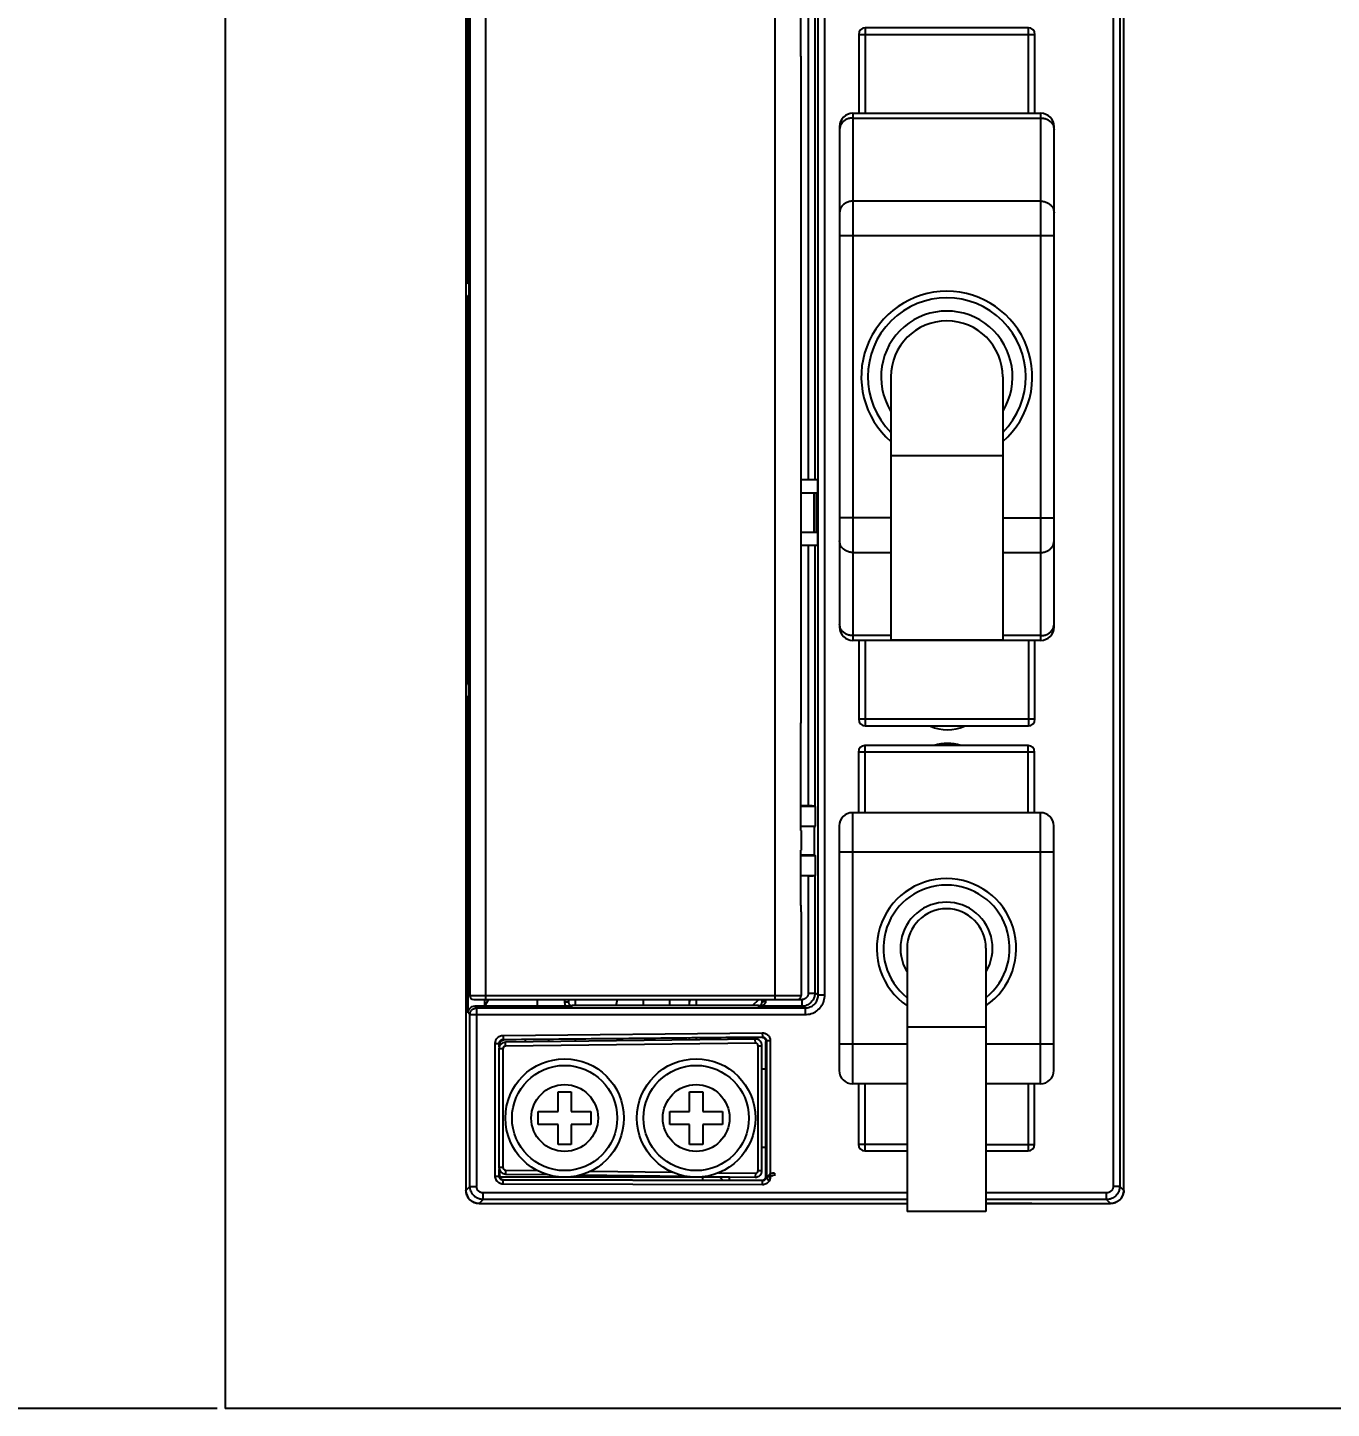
# Model space of a CAD drawing. Header units: millimetres. Extents: x 336 to 12810, y -1577 to 4105.
# Drawn here: x 10491.7 to 10590.8, y 1625.5 to 1730.5 of the extents above; entities that cross this region are included whole.
import ezdxf

# ---------------------------------------------------------------- set-up
doc = ezdxf.new("R2010")
doc.units = ezdxf.units.MM
doc.styles.get("Standard").update_dxf_attribs({"font": ''})
doc.styles.get('Standard').set_extended_font_data('SimSun')
doc.dimstyles.new('ISO-25', dxfattribs={"dimtxt": 2.5, "dimasz": 2.5, "dimexe": 1.25, "dimexo": 0.625, "dimtad": 1, "dimtxsty": 'Standard', "dimcen": 2.5, "dimadec": 0, "dimazin": 0, "dimtfac": 1, "dimtmove": 0, "dimatfit": 3, "dimfxl": 1, "dimarcsym": 0})

# ---------------------------------------------------------------- blocks, each defined once
blk = doc.blocks.new('*D909')
at = {"color": 0, "lineweight": -2}
for p, q in [((10506.09, 1855.54), (10466.96, 1855.54)), ((10468.21, 1853.04), (10468.21, 1628.04)), ((10506.09, 1625.54), (10466.96, 1625.54))]:
    blk.add_line(p, q, dxfattribs=at)
at = {"color": 0}
for points in [[(10468.62, 1853.04), (10467.79, 1853.04), (10468.21, 1855.54)], [(10467.79, 1628.04), (10468.62, 1628.04), (10468.21, 1625.54)]]:
    blk.add_solid(points, dxfattribs=at)
at = {"layer": 'Defpoints', "color": 0}
for p in [(10506.72, 1855.54), (10468.21, 1625.54), (10506.72, 1625.54)]:
    blk.add_point(p, dxfattribs=at)
at = {"color": 0, "insert": (10460.08, 1740.54), "char_height": 2.5, "attachment_point": 5, "rotation": 90}
blk.add_mtext('{\\H6x;230}', dxfattribs=at)

msp = doc.modelspace()

# ---------------------------------------------------------------- linework, layer by layer
for p in [(10506.716, 1855.542), (10806.716, 1625.542)]:
    msp.add_line(p, (10506.716, 1625.542))
at = {"color": 7, "linetype": 'Continuous'}
for p, q in [((10525.013, 1801.003), (10525.013, 1642.108)), ((10575.013, 1642.108), (10575.013, 1801.003)), ((10574.207, 1767.868), (10574.207, 1642.414)), ((10574.707, 1767.385), (10574.707, 1642.414)), ((10525.298, 1749.308), (10525.298, 1656.908)), ((10526.498, 1749.608), (10526.498, 1656.608)), ((10548.498, 1749.608), (10548.498, 1656.608)), ((10551.793, 1656.968), (10551.793, 1749.249)), ((10552.292, 1656.968), (10552.292, 1749.249)), ((10525.177, 1711.01), (10525.177, 1744.772)), ((10550.466, 1728.388), (10550.466, 1736.458)), ((10550.471, 1728.4), (10550.471, 1736.458)), ((10551.03, 1734.601), (10551.03, 1696.108)), ((10551.53, 1734.609), (10551.53, 1696.108)), ((10567.763, 1730.458), (10555.363, 1730.458)), ((10555.363, 1730.458), (10555.363, 1723.958)), ((10567.763, 1723.958), (10567.763, 1730.458)), ((10554.863, 1729.958), (10568.263, 1729.958)), ((10554.863, 1729.958), (10554.863, 1723.958)), ((10568.263, 1723.958), (10568.263, 1729.958)), ((10550.466, 1728.388), (10550.471, 1728.4)), ((10550.498, 1678.128), (10550.498, 1727.787)), ((10553.413, 1722.958), (10553.413, 1684.908)), ((10554.413, 1723.958), (10568.713, 1723.958)), ((10554.413, 1723.958), (10554.413, 1683.908)), ((10554.413, 1723.601), (10568.713, 1723.601)), ((10568.713, 1683.908), (10568.713, 1723.958)), ((10569.713, 1684.908), (10569.713, 1722.958)), ((10568.713, 1717.282), (10554.413, 1717.282)), ((10569.713, 1714.64), (10553.413, 1714.64)), ((10525.177, 1711.01), (10525.24, 1710.947)), ((10525.24, 1710.947), (10525.24, 1710.17)), ((10525.24, 1710.17), (10525.179, 1710.108)), ((10525.179, 1708.474), (10525.179, 1710.108)), ((10525.298, 1708.593), (10525.177, 1708.472)), ((10525.177, 1680.56), (10525.177, 1708.472)), ((10557.313, 1703.933), (10557.313, 1683.933)), ((10565.813, 1703.933), (10565.813, 1683.933)), ((10565.813, 1697.933), (10557.313, 1697.933)), ((10551.722, 1696.108), (10550.498, 1696.108)), ((10551.722, 1696.108), (10551.722, 1695.108)), ((10550.498, 1695.108), (10551.722, 1695.108)), ((10551.452, 1695.108), (10551.452, 1692.108)), ((10551.652, 1692.108), (10551.652, 1695.108)), ((10557.313, 1693.227), (10553.413, 1693.227)), ((10565.813, 1693.227), (10569.713, 1693.227)), ((10551.722, 1692.108), (10550.498, 1692.108)), ((10551.722, 1692.108), (10551.722, 1691.108)), ((10551.722, 1691.108), (10550.498, 1691.108)), ((10551.03, 1691.108), (10551.03, 1671.321)), ((10551.53, 1691.108), (10551.53, 1671.312)), ((10554.413, 1690.584), (10557.313, 1690.584)), ((10565.813, 1690.584), (10568.713, 1690.584)), ((10557.313, 1684.266), (10554.413, 1684.266)), ((10568.713, 1684.266), (10565.813, 1684.266)), ((10568.713, 1683.908), (10554.413, 1683.908)), ((10554.863, 1683.908), (10554.863, 1677.908)), ((10555.363, 1683.908), (10555.363, 1677.408)), ((10565.813, 1683.933), (10557.313, 1683.933)), ((10567.763, 1683.908), (10567.763, 1677.408)), ((10568.263, 1677.908), (10568.263, 1683.908)), ((10525.013, 1682.608), (10525.051, 1682.608)), ((10525.051, 1673.608), (10525.051, 1682.608)), ((10525.177, 1680.56), (10525.24, 1680.497)), ((10525.24, 1680.497), (10525.24, 1679.72)), ((10525.24, 1679.72), (10525.179, 1679.658)), ((10525.179, 1678.024), (10525.179, 1679.658)), ((10525.298, 1678.143), (10525.177, 1678.022)), ((10525.177, 1660.108), (10525.177, 1678.022)), ((10568.263, 1677.908), (10554.863, 1677.908)), ((10550.466, 1669.458), (10550.466, 1677.529)), ((10550.471, 1677.516), (10550.466, 1677.529)), ((10550.471, 1669.458), (10550.471, 1677.517)), ((10555.363, 1677.408), (10567.763, 1677.408)), ((10567.738, 1675.908), (10555.338, 1675.908)), ((10555.338, 1675.908), (10555.338, 1670.808)), ((10567.738, 1670.808), (10567.738, 1675.908)), ((10568.238, 1675.408), (10554.838, 1675.408)), ((10554.838, 1675.408), (10554.838, 1670.808)), ((10568.238, 1670.808), (10568.238, 1675.408)), ((10525.013, 1673.608), (10525.051, 1673.608)), ((10551.03, 1671.321), (10550.471, 1671.321)), ((10551.569, 1671.293), (10550.471, 1671.293)), ((10551.53, 1671.312), (10551.569, 1671.293)), ((10551.569, 1669.799), (10551.569, 1671.293)), ((10568.688, 1670.808), (10554.388, 1670.808)), ((10554.388, 1670.808), (10554.388, 1650.208)), ((10568.688, 1650.208), (10568.688, 1670.808)), ((10550.466, 1669.458), (10550.498, 1669.458)), ((10550.471, 1669.799), (10551.569, 1669.799)), ((10551.513, 1669.771), (10550.471, 1669.771)), ((10550.498, 1669.458), (10550.498, 1667.958)), ((10551.513, 1669.771), (10551.569, 1669.799)), ((10551.513, 1667.571), (10551.513, 1669.771)), ((10553.388, 1669.808), (10553.388, 1651.208)), ((10569.688, 1651.208), (10569.688, 1669.808)), ((10550.466, 1667.958), (10550.498, 1667.958)), ((10550.466, 1663.888), (10550.466, 1667.958)), ((10550.471, 1663.9), (10550.471, 1667.958)), ((10551.513, 1667.571), (10550.471, 1667.571)), ((10551.569, 1667.543), (10550.471, 1667.543)), ((10551.513, 1667.571), (10551.569, 1667.543)), ((10551.569, 1666.049), (10551.569, 1667.543)), ((10569.688, 1667.808), (10553.388, 1667.808)), ((10550.471, 1666.049), (10551.569, 1666.049)), ((10551.03, 1666.021), (10550.471, 1666.021)), ((10551.03, 1666.021), (10551.03, 1657.099)), ((10551.53, 1666.029), (10551.569, 1666.049)), ((10551.53, 1666.029), (10551.53, 1657.099)), ((10550.466, 1663.888), (10550.471, 1663.9)), ((10550.498, 1663.287), (10550.498, 1656.908)), ((10525.298, 1660.108), (10525.177, 1660.108)), ((10525.179, 1655.608), (10525.179, 1660.108)), ((10558.538, 1660.508), (10558.538, 1640.508)), ((10564.538, 1660.508), (10564.538, 1640.508)), ((10525.298, 1656.908), (10550.498, 1656.908)), ((10551.03, 1657.099), (10551.53, 1657.099)), ((10551.793, 1656.968), (10551.53, 1657.099)), ((10551.793, 1656.968), (10552.292, 1656.968)), ((10525.598, 1656.608), (10550.198, 1656.608)), ((10525.678, 1656.108), (10525.818, 1655.969)), ((10532.591, 1656.108), (10525.678, 1656.108)), ((10525.818, 1655.969), (10525.818, 1642.414)), ((10525.818, 1655.969), (10550.792, 1655.969)), ((10526.413, 1656.608), (10526.413, 1656.108)), ((10526.725, 1656.608), (10526.413, 1656.108)), ((10530.413, 1656.608), (10530.413, 1656.108)), ((10532.507, 1656.608), (10532.507, 1656.414)), ((10532.807, 1656.414), (10532.507, 1656.414)), ((10532.807, 1656.608), (10532.807, 1656.414)), ((10533.108, 1656.113), (10533.074, 1656.147)), ((10547.251, 1656.147), (10533.074, 1656.147)), ((10533.313, 1656.608), (10533.313, 1656.147)), ((10536.425, 1656.147), (10536.532, 1656.608)), ((10538.513, 1656.147), (10538.513, 1656.608)), ((10540.513, 1656.147), (10540.513, 1656.608)), ((10542.013, 1656.147), (10542.013, 1656.608)), ((10542.513, 1656.608), (10542.513, 1656.147)), ((10546.801, 1656.147), (10547.263, 1656.608)), ((10547.204, 1656.1), (10547.251, 1656.147)), ((10550.53, 1656.1), (10547.204, 1656.1)), ((10550.53, 1656.6), (10550.198, 1656.6)), ((10550.53, 1656.6), (10550.53, 1656.1)), ((10550.792, 1655.969), (10550.53, 1656.1)), ((10550.792, 1655.969), (10550.792, 1655.469)), ((10525.179, 1655.608), (10525.318, 1655.469)), ((10525.318, 1642.414), (10525.318, 1655.469)), ((10525.318, 1655.469), (10550.792, 1655.469)), ((10527.835, 1653.883), (10547.54, 1654.077)), ((10527.835, 1653.883), (10527.838, 1653.583)), ((10527.838, 1653.583), (10547.543, 1653.777)), ((10542.013, 1653.54), (10542.013, 1653.687)), ((10542.513, 1653.692), (10542.513, 1653.546)), ((10544.222, 1653.567), (10544.364, 1653.71)), ((10544.938, 1653.576), (10545.078, 1653.717)), ((10547.54, 1654.077), (10547.543, 1653.777)), ((10564.538, 1654.508), (10558.538, 1654.508)), ((10527.241, 1643.186), (10527.241, 1653.283)), ((10527.241, 1653.283), (10527.541, 1653.283)), ((10527.513, 1652.865), (10527.513, 1643.852)), ((10527.813, 1652.865), (10527.513, 1652.865)), ((10527.541, 1653.008), (10527.541, 1653.283)), ((10527.574, 1653.091), (10527.574, 1653.25)), ((10527.599, 1653.129), (10527.6, 1653.251)), ((10527.813, 1652.865), (10527.813, 1643.852)), ((10547.006, 1653.602), (10528.006, 1653.365)), ((10528.01, 1653.065), (10528.006, 1653.365)), ((10547.01, 1653.302), (10528.01, 1653.065)), ((10529.513, 1653.566), (10529.513, 1653.383)), ((10531.313, 1653.406), (10531.313, 1653.583)), ((10533.313, 1653.603), (10533.313, 1653.431)), ((10547.01, 1653.302), (10547.006, 1653.602)), ((10547.213, 1643.615), (10547.213, 1653.102)), ((10547.213, 1653.102), (10547.513, 1653.102)), ((10547.513, 1643.615), (10547.513, 1653.102)), ((10547.813, 1653.443), (10547.846, 1653.477)), ((10547.813, 1643.158), (10547.813, 1653.433)), ((10547.846, 1653.477), (10547.846, 1643.137)), ((10548.146, 1653.477), (10547.846, 1653.477)), ((10548.146, 1653.477), (10548.146, 1643.137)), ((10558.538, 1653.208), (10553.388, 1653.208)), ((10569.688, 1653.208), (10564.538, 1653.208)), ((10547.513, 1651.358), (10547.813, 1651.358)), ((10532.013, 1649.608), (10533.013, 1649.608)), ((10532.013, 1648.108), (10532.013, 1649.608)), ((10533.013, 1649.608), (10533.013, 1648.108)), ((10542.013, 1649.608), (10543.013, 1649.608)), ((10542.013, 1648.108), (10542.013, 1649.608)), ((10543.013, 1649.608), (10543.013, 1648.108)), ((10558.538, 1650.208), (10554.388, 1650.208)), ((10554.838, 1650.208), (10554.838, 1645.608)), ((10555.338, 1650.208), (10555.338, 1645.108)), ((10568.688, 1650.208), (10564.538, 1650.208)), ((10567.738, 1650.208), (10567.738, 1645.108)), ((10568.238, 1645.608), (10568.238, 1650.208)), ((10530.513, 1648.108), (10532.013, 1648.108)), ((10530.513, 1647.108), (10530.513, 1648.108)), ((10533.013, 1648.108), (10534.513, 1648.108)), ((10534.513, 1648.108), (10534.513, 1647.108)), ((10540.513, 1648.108), (10542.013, 1648.108)), ((10540.513, 1647.108), (10540.513, 1648.108)), ((10543.013, 1648.108), (10544.513, 1648.108)), ((10544.513, 1648.108), (10544.513, 1647.108)), ((10532.013, 1647.108), (10530.513, 1647.108)), ((10532.013, 1645.608), (10532.013, 1647.108)), ((10534.513, 1647.108), (10533.013, 1647.108)), ((10533.013, 1647.108), (10533.013, 1645.608)), ((10542.013, 1647.108), (10540.513, 1647.108)), ((10542.013, 1645.608), (10542.013, 1647.108)), ((10544.513, 1647.108), (10543.013, 1647.108)), ((10543.013, 1647.108), (10543.013, 1645.608)), ((10533.013, 1645.608), (10532.013, 1645.608)), ((10543.013, 1645.608), (10542.013, 1645.608)), ((10547.813, 1645.358), (10547.513, 1645.358)), ((10558.538, 1645.608), (10554.838, 1645.608)), ((10564.538, 1645.608), (10568.238, 1645.608)), ((10555.338, 1645.108), (10558.538, 1645.108)), ((10564.538, 1645.108), (10567.738, 1645.108)), ((10527.241, 1643.186), (10527.541, 1643.186)), ((10527.813, 1643.852), (10527.513, 1643.852)), ((10527.541, 1643.186), (10527.541, 1643.708)), ((10527.574, 1643.219), (10527.574, 1643.626)), ((10527.575, 1643.219), (10527.576, 1643.623)), ((10528.01, 1643.652), (10528.006, 1643.352)), ((10528.006, 1643.352), (10531.217, 1643.312)), ((10528.01, 1643.652), (10530.449, 1643.622)), ((10533.708, 1643.281), (10541.785, 1643.18)), ((10533.813, 1643.28), (10533.813, 1643.208)), ((10533.813, 1643.208), (10539.013, 1643.208)), ((10534.472, 1643.571), (10540.715, 1643.493)), ((10534.634, 1643.108), (10534.744, 1643.208)), ((10537.981, 1643.228), (10537.981, 1643.108)), ((10538.013, 1643.227), (10538.013, 1643.108)), ((10541.425, 1643.184), (10541.453, 1643.154)), ((10544.219, 1643.45), (10547.01, 1643.415)), ((10547.01, 1643.415), (10547.006, 1643.115)), ((10547.213, 1643.615), (10547.513, 1643.615)), ((10548.55, 1643.308), (10548.417, 1643.441)), ((10525.318, 1642.414), (10525.013, 1642.108)), ((10525.318, 1642.414), (10525.818, 1642.414)), ((10545.013, 1643.108), (10527.604, 1643.108)), ((10527.839, 1642.586), (10527.84, 1642.886)), ((10547.545, 1642.537), (10527.839, 1642.586)), ((10527.873, 1642.919), (10527.84, 1642.886)), ((10547.545, 1642.837), (10527.84, 1642.886)), ((10547.512, 1642.865), (10527.873, 1642.919)), ((10543.013, 1642.877), (10543.013, 1643.108)), ((10543.129, 1643.163), (10547.006, 1643.115)), ((10544.548, 1642.873), (10544.313, 1643.108)), ((10544.72, 1643.108), (10544.72, 1643.143)), ((10545.013, 1643.14), (10545.013, 1642.872)), ((10547.545, 1642.837), (10547.512, 1642.871)), ((10547.545, 1642.537), (10547.545, 1642.837)), ((10547.846, 1643.137), (10547.813, 1643.171)), ((10548.146, 1643.137), (10547.846, 1643.137)), ((10547.909, 1642.95), (10548.05, 1642.808)), ((10574.707, 1642.414), (10574.207, 1642.414)), ((10574.707, 1642.414), (10575.013, 1642.108)), ((10526.318, 1641.414), (10526.013, 1641.108)), ((10526.013, 1641.108), (10558.538, 1641.108)), ((10558.538, 1641.914), (10526.318, 1641.914)), ((10526.318, 1641.414), (10526.318, 1641.914)), ((10558.538, 1641.414), (10526.318, 1641.414)), ((10573.707, 1641.914), (10564.538, 1641.914)), ((10573.707, 1641.414), (10564.538, 1641.414)), ((10564.538, 1641.147), (10568.013, 1641.147)), ((10564.538, 1641.108), (10574.013, 1641.108)), ((10568.013, 1641.108), (10568.013, 1641.147)), ((10573.707, 1641.414), (10573.707, 1641.914)), ((10573.707, 1641.414), (10574.013, 1641.108)), ((10564.538, 1640.508), (10558.538, 1640.508))]:
    msp.add_line(p, q, dxfattribs=at)
for centre, radius in [((10532.513, 1647.608), 4.5), ((10532.513, 1647.608), 4), ((10542.513, 1647.608), 4.5), ((10542.513, 1647.608), 4), ((10532.513, 1647.608), 2.537), ((10542.513, 1647.608), 2.537)]:
    msp.add_circle(centre, radius, dxfattribs=at)
for centre, radius, start, end in [((10555.363, 1729.958), 0.5, 90, 180), ((10567.763, 1729.958), 0.5, 0, 90), ((10554.413, 1722.958), 1, 90, 180), ((10568.713, 1722.958), 1, 0, 90), ((10561.563, 1703.933), 6.5, 311.03496, 228.96504), ((10561.563, 1703.933), 6, 315.2713, 224.72879), ((10561.563, 1703.933), 5, 328.70037, 211.29963), ((10561.563, 1703.933), 4.25, 0, 180), ((10554.413, 1684.908), 1, 180, 270), ((10568.713, 1684.908), 1, 270, 0), ((10555.363, 1677.908), 0.5, 180, 270), ((10567.763, 1677.908), 0.5, 270, 0), ((10561.613, 1680.433), 3.317, 247.10304, 292.90247), ((10555.338, 1675.408), 0.5, 90, 180), ((10561.613, 1672.758), 3.317, 72.26015, 107.76051), ((10567.738, 1675.408), 0.5, 0, 90), ((10554.388, 1669.808), 1, 90, 180), ((10568.688, 1669.808), 1, 0, 90), ((10561.538, 1660.508), 5.3, 304.6163, 235.37235), ((10561.538, 1660.508), 4.8, 308.77013, 231.25459), ((10561.538, 1660.508), 3.5, 329.56273, 210.43727), ((10561.538, 1660.508), 3, 0, 180), ((10525.598, 1656.908), 0.3, 180, 270), ((10550.198, 1656.908), 0.3, 270, 0), ((10528.013, 1652.865), 0.5, 90.71616, 180), ((10528.013, 1652.865), 0.2, 90.71616, 180), ((10547.013, 1653.102), 0.5, 0, 90.71616), ((10547.013, 1653.102), 0.2, 0, 90.71616), ((10554.388, 1651.208), 1, 180, 270), ((10568.688, 1651.208), 1, 270, 0), ((10555.338, 1645.608), 0.5, 180, 270), ((10567.738, 1645.608), 0.5, 270, 0), ((10528.013, 1643.852), 0.5, 180, 269.28384), ((10528.013, 1643.852), 0.2, 180, 269.28384), ((10533.813, 1643.708), 0.5, 246.36286, 270), ((10547.013, 1643.615), 0.5, 269.28384, 0), ((10547.013, 1643.615), 0.2, 269.28384, 0), ((10526.013, 1642.108), 1, 180, 270), ((10574.013, 1642.108), 1, 270, 0)]:
    msp.add_arc(centre, radius, start, end, dxfattribs=at)
for points, start_tangent, end_tangent in [([(10550.498, 1727.787), (10550.489, 1728.1), (10550.466, 1728.388)], (-0.0000029, 1), (-0.1048733, 0.9944856)), ([(10550.472, 1728.388), (10550.471, 1728.402)], (-0.0854524, 0.9963423), (-0.0874217, 0.9961714)), ([(10550.498, 1727.787), (10550.496, 1727.949), (10550.483, 1728.25), (10550.472, 1728.388)], (0.0000387, 1), (-0.0854524, 0.9963423)), ([(10553.447, 1722.948), (10553.413, 1722.72)], (-0.2906709, -0.9568231), (0, -1)), ([(10554.413, 1723.601), (10554.154, 1723.571), (10553.913, 1723.483), (10553.706, 1723.343), (10553.547, 1723.16), (10553.447, 1722.948)], (-1, 0), (-0.2906709, -0.9568231)), ([(10568.713, 1723.601), (10568.971, 1723.571), (10569.213, 1723.483), (10569.42, 1723.343), (10569.579, 1723.16), (10569.679, 1722.948)], (1, 0), (0.2906708, -0.9568231)), ([(10569.679, 1722.948), (10569.713, 1722.72)], (0.2906708, -0.9568231), (0, -1)), ([(10554.413, 1717.282), (10554.154, 1717.252), (10553.913, 1717.164), (10553.706, 1717.024), (10553.547, 1716.842), (10553.447, 1716.63), (10553.413, 1716.402)], (-1, 0), (0, -1)), ([(10568.713, 1717.282), (10568.971, 1717.252), (10569.213, 1717.164), (10569.42, 1717.024), (10569.579, 1716.842), (10569.679, 1716.63), (10569.713, 1716.402)], (1, 0), (0, -1)), ([(10525.177, 1711.01), (10525.217, 1711.16), (10525.293, 1711.247)], (0, 1), (0.7901736, 0.612883)), ([(10525.293, 1711.118), (10525.28, 1711.097), (10525.24, 1710.947)], (-0.5690217, -0.8223225), (-0.0003046, -1)), ([(10525.24, 1710.947), (10525.285, 1710.946), (10525.298, 1710.946)], (0.9282475, -0.3719631), (0.9996401, 0.0268277)), ([(10525.293, 1709.873), (10525.219, 1709.958), (10525.179, 1710.108)], (-0.7849729, 0.6195301), (0, 1)), ([(10525.298, 1710.17), (10525.264, 1710.171), (10525.24, 1710.17)], (-0.9991369, -0.0415377), (-0.9292574, -0.369433)), ([(10525.293, 1709.999), (10525.28, 1710.02), (10525.24, 1710.17)], (-0.5690216, 0.8223226), (-0.0003046, 1)), ([(10554.413, 1690.584), (10554.154, 1690.614), (10553.913, 1690.702), (10553.706, 1690.842), (10553.547, 1691.025), (10553.447, 1691.237), (10553.413, 1691.465)], (-1, 0), (0, 1)), ([(10568.713, 1690.584), (10568.971, 1690.614), (10569.213, 1690.702), (10569.42, 1690.842), (10569.579, 1691.025), (10569.679, 1691.237), (10569.713, 1691.465)], (1, 0), (0, 1)), ([(10554.413, 1684.266), (10554.154, 1684.296), (10553.913, 1684.384), (10553.706, 1684.524), (10553.547, 1684.706), (10553.447, 1684.919), (10553.413, 1685.147)], (-1, 0), (0, 1)), ([(10568.713, 1684.266), (10568.971, 1684.296), (10569.213, 1684.384), (10569.42, 1684.524), (10569.579, 1684.706), (10569.679, 1684.919)], (1, 0), (0.2906709, 0.9568231)), ([(10569.679, 1684.919), (10569.713, 1685.147)], (0.2906709, 0.9568231), (0, 1)), ([(10525.177, 1680.56), (10525.217, 1680.71), (10525.293, 1680.797)], (0, 1), (0.7901736, 0.612883)), ([(10525.293, 1680.668), (10525.28, 1680.647), (10525.24, 1680.497)], (-0.5690217, -0.8223225), (-0.0003046, -1)), ([(10525.24, 1680.497), (10525.285, 1680.496), (10525.298, 1680.496)], (0.9282475, -0.3719631), (0.9996401, 0.0268277)), ([(10525.293, 1679.423), (10525.219, 1679.508), (10525.179, 1679.658)], (-0.7849729, 0.6195301), (0, 1)), ([(10525.298, 1679.72), (10525.264, 1679.721), (10525.24, 1679.72)], (-0.9991369, -0.0415377), (-0.9292574, -0.369433)), ([(10525.293, 1679.549), (10525.28, 1679.57), (10525.24, 1679.72)], (-0.5690216, 0.8223226), (-0.0003046, 1)), ([(10550.466, 1677.529), (10550.489, 1677.821), (10550.498, 1678.128)], (0.1048684, 0.9944861), (0.0001261, 1)), ([(10550.472, 1677.529), (10550.482, 1677.655), (10550.496, 1677.956), (10550.498, 1678.128)], (0.085413, 0.9963456), (0.000108, 1)), ([(10550.471, 1677.515), (10550.472, 1677.529)], (0.0873967, 0.9961736), (0.085413, 0.9963456)), ([(10551.53, 1671.312), (10551.486, 1671.316), (10551.377, 1671.318), (10551.217, 1671.32), (10551.03, 1671.321)], (-0.8944817, 0.4471046), (-1, 0)), ([(10551.03, 1666.021), (10551.217, 1666.021), (10551.377, 1666.023), (10551.486, 1666.026), (10551.53, 1666.029)], (1, 0), (0.8944817, 0.4471046)), ([(10550.498, 1663.287), (10550.489, 1663.6), (10550.466, 1663.888)], (-0.0000029, 1), (-0.1048733, 0.9944856)), ([(10550.472, 1663.888), (10550.471, 1663.902)], (-0.0854524, 0.9963423), (-0.0874217, 0.9961714)), ([(10550.498, 1663.287), (10550.496, 1663.449), (10550.483, 1663.75), (10550.472, 1663.888)], (0.0000387, 1), (-0.0854524, 0.9963423)), ([(10551.03, 1657.099), (10551.026, 1657.035), (10551.013, 1656.973), (10550.993, 1656.911), (10550.963, 1656.849), (10550.921, 1656.788), (10550.867, 1656.73), (10550.798, 1656.678), (10550.717, 1656.636), (10550.626, 1656.609), (10550.53, 1656.6)], (-0.0000186, -1), (-1, 0.0000703)), ([(10551.53, 1657.099), (10551.521, 1656.97), (10551.497, 1656.846), (10551.456, 1656.722), (10551.395, 1656.599), (10551.312, 1656.477), (10551.204, 1656.361), (10551.067, 1656.256), (10550.904, 1656.172), (10550.721, 1656.118), (10550.53, 1656.1)], (-0.0003135, -1), (-1, -0.0002872)), ([(10550.792, 1655.969), (10551.102, 1656.018), (10551.381, 1656.159), (10551.602, 1656.38), (10551.744, 1656.658), (10551.793, 1656.968)], (0.9999999, -0.0003345), (-0.0002775, 1)), ([(10550.792, 1655.469), (10551.257, 1655.542), (10551.675, 1655.755), (10552.006, 1656.087), (10552.219, 1656.504), (10552.292, 1656.968)], (1, -0.0001157), (0.0000935, 1)), ([(10525.179, 1655.608), (10525.217, 1655.8), (10525.325, 1655.962), (10525.487, 1656.07), (10525.678, 1656.108)], (0, 1), (1, 0)), ([(10525.318, 1655.469), (10525.328, 1655.567), (10525.361, 1655.671), (10525.423, 1655.775), (10525.519, 1655.869), (10525.652, 1655.94), (10525.818, 1655.969)], (0.0003046, 1), (1, 0.0003046)), ([(10532.507, 1656.414), (10532.511, 1656.345), (10532.525, 1656.27), (10532.55, 1656.191)], (0.0000101, -1), (0.371418, -0.9284658)), ([(10532.55, 1656.191), (10532.591, 1656.108)], (0.371418, -0.9284658), (0.5089078, -0.8608211)), ([(10532.773, 1656.109), (10532.591, 1656.108)], (-0.9999728, -0.0073716), (-1, 0.0000003)), ([(10533.108, 1656.113), (10532.945, 1656.111), (10532.773, 1656.109)], (-0.9998474, -0.017468), (-0.9999728, -0.0073716)), ([(10532.807, 1656.414), (10532.81, 1656.377), (10532.817, 1656.338), (10532.832, 1656.295)], (0.0003111, -1), (0.3949433, -0.9187055)), ([(10532.832, 1656.295), (10532.855, 1656.252), (10532.888, 1656.209), (10532.895, 1656.202)], (0.3949433, -0.9187055), (0.706504, -0.707709)), ([(10532.862, 1656.235), (10532.924, 1656.187)], (0.7071068, -0.7071068), (0.867064, -0.4981968)), ([(10532.895, 1656.202), (10532.932, 1656.17), (10532.985, 1656.14), (10533.045, 1656.12), (10533.108, 1656.113)], (0.706504, -0.707709), (1, -0.0002622)), ([(10532.924, 1656.187), (10533.074, 1656.147)], (0.867064, -0.4981968), (1, 0)), ([(10542.013, 1656.358), (10542.053, 1656.555)], (0, 1), (0.3935544, 0.9193013)), ([(10547.204, 1656.1), (10547.308, 1656.107), (10547.4, 1656.122), (10547.481, 1656.144), (10547.551, 1656.17), (10547.612, 1656.2), (10547.665, 1656.234), (10547.709, 1656.269), (10547.744, 1656.305)], (0.9999233, 0.0123824), (0.6543562, 0.7561865)), ([(10547.251, 1656.147), (10547.401, 1656.187), (10547.422, 1656.2)], (1, 0), (0.8219276, 0.569592)), ([(10547.425, 1656.197), (10547.439, 1656.212), (10547.462, 1656.24), (10547.48, 1656.27)], (0.7066914, 0.7075219), (0.4797745, 0.8773918)), ([(10547.48, 1656.27), (10547.494, 1656.3), (10547.506, 1656.333), (10547.514, 1656.37)], (0.4797745, 0.8773918), (0.152666, 0.9882778)), ([(10547.514, 1656.37), (10547.518, 1656.413)], (0.152666, 0.9882778), (0.0086662, 0.9999624)), ([(10547.518, 1656.413), (10547.556, 1656.449), (10547.666, 1656.474)], (-0.0726916, 0.9973545), (0.9937509, 0.1116207)), ([(10547.518, 1656.51), (10547.518, 1656.6)], (0.0019762, 0.999998), (-0.0000047, 1)), ([(10547.518, 1656.413), (10547.518, 1656.51)], (0.004175, 0.9999913), (0.0019762, 0.999998)), ([(10547.666, 1656.474), (10547.818, 1656.483)], (0.9937509, 0.1116207), (0.9999922, -0.0039524)), ([(10547.744, 1656.305), (10547.773, 1656.343)], (0.6543562, 0.7561865), (0.5463375, 0.8375651)), ([(10547.773, 1656.343), (10547.795, 1656.383), (10547.811, 1656.43), (10547.818, 1656.483)], (0.5463375, 0.8375651), (0.0067909, 0.9999769)), ([(10547.818, 1656.483), (10547.818, 1656.543), (10547.818, 1656.6)], (0.0066835, 0.9999777), (0.0000004, 1)), ([(10527.241, 1653.283), (10527.248, 1653.373), (10527.271, 1653.47), (10527.315, 1653.571), (10527.382, 1653.669), (10527.472, 1653.755), (10527.581, 1653.823), (10527.704, 1653.867), (10527.835, 1653.883)], (-0.0000028, 1), (0.9999509, 0.0099084)), ([(10547.005, 1653.736), (10541.063, 1653.678), (10534.519, 1653.614), (10528.005, 1653.551)], (-0.9999534, -0.0096531), (-0.9999523, -0.0097638)), ([(10547.507, 1653.74), (10547.005, 1653.736)], (-0.9999535, -0.009648), (-0.9999534, -0.0096531)), ([(10547.507, 1653.74), (10547.664, 1653.699), (10547.777, 1653.581), (10547.813, 1653.443)], (0.9999535, 0.009648), (0.0134265, -0.9999099)), ([(10547.54, 1654.077), (10547.63, 1654.071), (10547.728, 1654.049), (10547.83, 1654.006), (10547.929, 1653.939), (10548.017, 1653.848), (10548.086, 1653.737), (10548.131, 1653.612), (10548.146, 1653.477)], (0.9999513, 0.009868), (0.000075, -1)), ([(10547.543, 1653.777), (10547.588, 1653.774), (10547.637, 1653.763), (10547.688, 1653.741), (10547.737, 1653.708), (10547.782, 1653.663), (10547.816, 1653.607), (10547.838, 1653.544), (10547.846, 1653.477)], (0.9999482, 0.010174), (-0.0002594, -1)), ([(10527.541, 1653.283), (10527.544, 1653.328), (10527.556, 1653.376), (10527.578, 1653.427), (10527.611, 1653.476), (10527.656, 1653.519), (10527.711, 1653.553), (10527.772, 1653.575), (10527.838, 1653.583)], (-0.0003036, 1), (0.999954, 0.0095902)), ([(10527.574, 1653.25), (10527.614, 1653.399), (10527.722, 1653.508), (10527.881, 1653.55)], (0, 1), (0.9999514, 0.009863)), ([(10527.6, 1653.251), (10527.639, 1653.399), (10527.746, 1653.508)], (0.0024659, 0.999997), (0.8525367, 0.5226673)), ([(10527.746, 1653.508), (10527.85, 1653.547)], (0.8525367, 0.5226673), (0.9886039, 0.1505399)), ([(10527.85, 1653.547), (10527.881, 1653.55)], (0.9886039, 0.1505399), (0.9999565, 0.0093299)), ([(10528.005, 1653.551), (10527.871, 1653.55)], (-0.9999523, -0.0097638), (-0.9999523, -0.0097642)), ([(10527.839, 1642.586), (10527.749, 1642.593), (10527.652, 1642.617), (10527.551, 1642.661), (10527.453, 1642.728), (10527.366, 1642.819), (10527.299, 1642.929), (10527.256, 1643.053), (10527.241, 1643.186)], (-0.999997, 0.0024622), (-0.0000565, 1)), ([(10527.795, 1642.89), (10527.746, 1642.901), (10527.696, 1642.923), (10527.647, 1642.957), (10527.604, 1643.002), (10527.57, 1643.057), (10527.548, 1643.12), (10527.541, 1643.186)], (-0.9882978, 0.1525369), (0.0002678, 1)), ([(10527.575, 1643.216), (10527.614, 1643.069), (10527.724, 1642.96), (10527.873, 1642.919)], (0, -1), (0.999997, -0.0024659)), ([(10547.909, 1642.95), (10547.933, 1643.102), (10548.004, 1643.239), (10548.114, 1643.348), (10548.254, 1643.417), (10548.417, 1643.441)], (0, 1), (0.9998529, -0.0171505)), ([(10548.05, 1642.808), (10548.088, 1643), (10548.196, 1643.162), (10548.359, 1643.27), (10548.55, 1643.308)], (0, 1), (1, 0)), ([(10526.318, 1641.414), (10526.194, 1641.422), (10526.071, 1641.445), (10525.947, 1641.486), (10525.822, 1641.546), (10525.698, 1641.63), (10525.578, 1641.741), (10525.472, 1641.882), (10525.388, 1642.047), (10525.336, 1642.227), (10525.318, 1642.414)], (-1, 0.0001505), (-0.0001497, 1)), ([(10526.318, 1641.914), (10526.256, 1641.918), (10526.194, 1641.929), (10526.132, 1641.95), (10526.07, 1641.98), (10526.008, 1642.022), (10525.948, 1642.078), (10525.895, 1642.148), (10525.853, 1642.23), (10525.827, 1642.321), (10525.818, 1642.414)], (-1, -0.0000037), (0.0000084, 1)), ([(10527.84, 1642.886), (10527.795, 1642.89)], (-0.9999977, 0.0021595), (-0.9882978, 0.1525369)), ([(10547.512, 1642.871), (10547.662, 1642.911), (10547.772, 1643.021), (10547.813, 1643.171)], (0.9999969, -0.0024807), (-0.0000149, 1)), ([(10548.146, 1643.137), (10548.14, 1643.051), (10548.119, 1642.961), (10548.081, 1642.866), (10548.02, 1642.769), (10547.932, 1642.678), (10547.819, 1642.603), (10547.687, 1642.554), (10547.545, 1642.537)], (0.0000117, -1), (-0.9999971, 0.0024111)), ([(10547.846, 1643.137), (10547.843, 1643.094), (10547.833, 1643.049), (10547.814, 1643.002), (10547.783, 1642.953), (10547.739, 1642.908), (10547.683, 1642.87), (10547.617, 1642.846), (10547.545, 1642.837)], (0.0003126, -1), (-0.9999963, 0.002736)), ([(10574.707, 1642.414), (10574.699, 1642.289), (10574.676, 1642.167), (10574.636, 1642.043), (10574.575, 1641.917), (10574.491, 1641.793), (10574.38, 1641.674), (10574.239, 1641.567), (10574.075, 1641.484), (10573.894, 1641.432), (10573.707, 1641.414)], (-0.0001505, -1), (-1, -0.0001497)), ([(10574.207, 1642.414), (10574.203, 1642.351), (10574.192, 1642.29), (10574.171, 1642.228), (10574.141, 1642.166), (10574.099, 1642.103), (10574.043, 1642.044), (10573.973, 1641.991), (10573.891, 1641.949), (10573.8, 1641.923), (10573.707, 1641.914)], (0.0000037, -1), (-1, 0.0000084)), ([(10526.013, 1641.108), (10525.63, 1641.184), (10525.306, 1641.401), (10525.089, 1641.726), (10525.013, 1642.108)], (-1, 0), (0, 1)), ([(10575.013, 1642.108), (10574.937, 1641.726), (10574.72, 1641.401), (10574.395, 1641.184), (10574.013, 1641.108)], (0, -1), (-1, 0))]:
    msp.add_spline(points, degree=3, dxfattribs=dict(at, start_tangent=start_tangent, end_tangent=end_tangent))

# ---------------------------------------------------------------- dimensions: what is measured, and where the dimension line sits
dim = msp.add_linear_dim(base=(10468.207, 1625.542), p1=(10506.716, 1855.542), p2=(10506.716, 1625.542), angle=90, text='{\\H6x;<>}', dimstyle='ISO-25')
dim.commit()
dim.dimension.update_dxf_attribs({"geometry": '*D909', "text_midpoint": (10468.207, 1740.542), "dimtype": 160})

doc.saveas('drawing.dxf')
